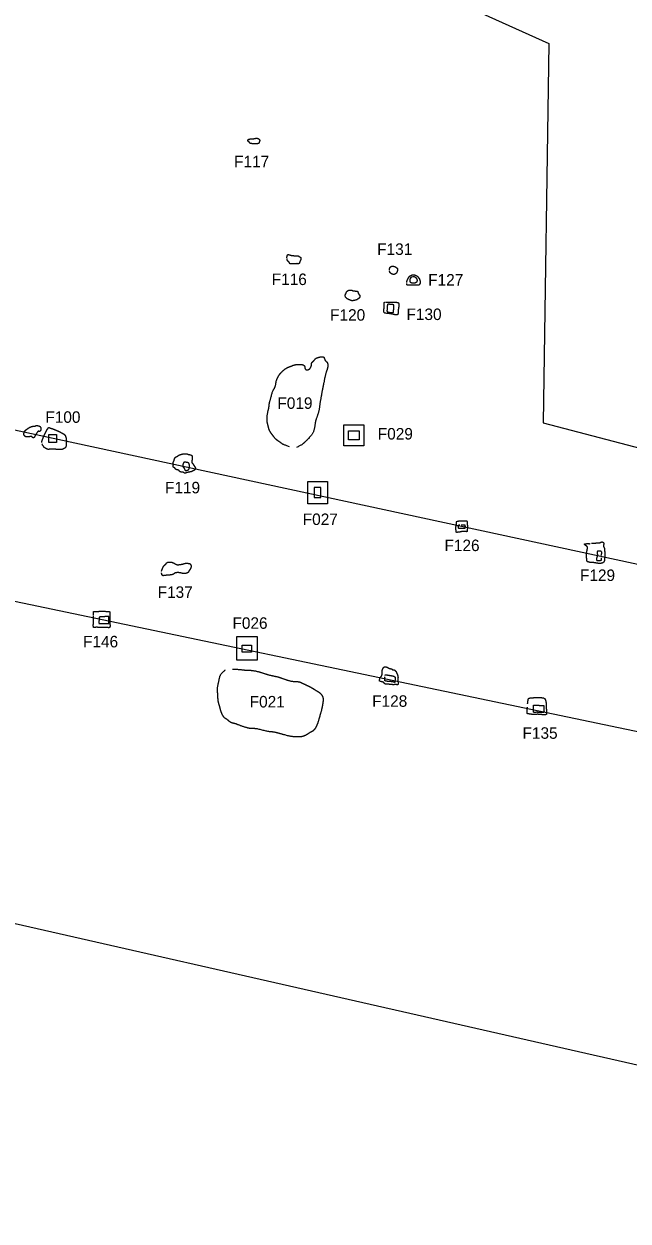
# Model space of a CAD drawing. Extents: x -56 to 221, y -167 to 6.
# Drawn here: x 94.7 to 136.7, y -158.3 to -75.1 of the extents above; entities that cross this region are included whole.
import ezdxf

# ---------------------------------------------------------------- set-up
doc = ezdxf.new("R2010")
doc.units = 0
for name, color, linetype in [('All Other Features', 7, 'Continuous'), ('Feature Numbers', 7, 'Continuous'), ('Fenceline A', 7, 'Continuous'), ('Fenceline B', 7, 'Continuous'), ('Key', 7, 'Continuous'), ('Limits of Excavation', 7, 'Continuous'), ('Posthole', 7, 'Continuous'), ('Tree Hole', 7, 'Continuous')]:
    doc.layers.add(name, color=color, linetype=linetype)

msp = doc.modelspace()

# ---------------------------------------------------------------- linework, layer by layer
at = {"layer": 'All Other Features'}
for points in [[(113.189, -104.483), (112.786, -104.349), (112.591, -104.214), (112.395, -104.08), (112.2, -103.933), (112.041, -103.714), (111.907, -103.543), (111.772, -103.311), (111.723, -103.115), (111.638, -102.81), (111.626, -102.517), (111.638, -102.248), (111.76, -101.747), (111.785, -101.442), (111.87, -101.173), (112.004, -100.611), (112.2, -100.343), (112.261, -99.903), (112.371, -99.671), (112.505, -99.427), (112.749, -99.183), (112.994, -98.987), (113.238, -98.902), (113.507, -98.792), (113.763, -98.755), (114.032, -98.755), (114.239, -98.828), (114.252, -99.036), (114.337, -99.134), (114.508, -99.134), (114.655, -98.999), (114.716, -98.828), (114.716, -98.645), (114.911, -98.474), (115.009, -98.328), (115.229, -98.254), (115.473, -98.218), (115.583, -98.242), (115.656, -98.486), (115.852, -98.633), (115.852, -98.975), (115.742, -99.268), (115.644, -99.647), (115.558, -100.111), (115.461, -100.55), (115.4, -100.929), (115.302, -101.442), (115.253, -101.894), (115.155, -102.248), (114.984, -102.712), (114.936, -103.14), (114.826, -103.555), (114.496, -103.933), (114.227, -104.178), (114.044, -104.361), (113.665, -104.532)], [(109.22, -119.945), (109.672, -119.957), (110.075, -120.018), (110.478, -120.018), (111.003, -120.104), (111.479, -120.275), (112.004, -120.409), (112.407, -120.483), (113.006, -120.702), (113.409, -120.812), (113.873, -120.812), (114.093, -120.934), (114.471, -121.105), (114.74, -121.24), (114.984, -121.399), (115.363, -121.631), (115.534, -121.911), (115.51, -122.315), (115.424, -122.754), (115.278, -123.255), (115.143, -123.731), (115.009, -124.024), (114.826, -124.256), (114.594, -124.366), (114.362, -124.525), (114.093, -124.647), (113.739, -124.672), (113.213, -124.623), (112.554, -124.44), (112.151, -124.33), (111.614, -124.281), (110.917, -124.085), (110.563, -124.085), (110.27, -124.049), (109.696, -123.853), (109.44, -123.743), (109.098, -123.67), (108.878, -123.463), (108.621, -123.316), (108.426, -122.925), (108.34, -122.559), (108.218, -122.156), (108.206, -121.716), (108.157, -121.313), (108.279, -120.763), (108.389, -120.25), (108.743, -119.994)]]:
    msp.add_open_spline(points, degree=2, dxfattribs=at)
at = {"layer": 'Fenceline A'}
msp.add_lwpolyline([(61.194, -108.347), (71.882, -110.581), (151.247, -127.174)], dxfattribs=at)
for points in [[(109.533, -117.679), (110.933, -117.679), (110.933, -119.329), (109.533, -119.329)], [(109.906, -118.27), (110.556, -118.27), (110.556, -118.77), (109.906, -118.77)]]:
    msp.add_lwpolyline(points, close=True, dxfattribs=at)
for points in [[(99.551, -116.193), (99.551, -116.06), (99.549, -115.944), (99.607, -115.932), (99.674, -115.932), (99.838, -115.935), (99.892, -115.932), (100.184, -115.91), (100.257, -115.915), (100.537, -115.944), (100.608, -115.944), (100.68, -115.944), (100.69, -116), (100.693, -116.204), (100.701, -116.427), (100.705, -116.784), (100.708, -116.982), (100.701, -117.061), (100.646, -117.064), (100.593, -117.064), (100.194, -117.053), (100.124, -117.053), (99.91, -117.044), (99.848, -117.041), (99.771, -117.036), (99.645, -117.044), (99.594, -117.044), (99.561, -117.044), (99.544, -116.968), (99.548, -116.815), (99.554, -116.541), (99.551, -116.413), (99.551, -116.252)], [(99.94, -116.769), (100.227, -116.775), (100.361, -116.765), (100.485, -116.775), (100.549, -116.775), (100.622, -116.789), (100.626, -116.753), (100.624, -116.682), (100.622, -116.52), (100.622, -116.405), (100.622, -116.33), (100.622, -116.292), (100.566, -116.294), (100.479, -116.294), (100.319, -116.3), (100.269, -116.3), (99.954, -116.326), (99.945, -116.326), (99.945, -116.411), (99.942, -116.575), (99.933, -116.694), (99.934, -116.753)], [(119.454, -120.791), (119.452, -120.72), (119.454, -120.663), (119.47, -120.605), (119.487, -120.551), (119.513, -120.507), (119.549, -120.477), (119.584, -120.423), (119.613, -120.397), (119.622, -120.288), (119.63, -120.143), (119.632, -120.052), (119.645, -119.991), (119.669, -119.93), (119.71, -119.857), (119.748, -119.807), (119.796, -119.787), (119.853, -119.794), (119.919, -119.794), (119.972, -119.805), (120.026, -119.839), (120.061, -119.87), (120.131, -119.894), (120.222, -119.922), (120.304, -119.937), (120.338, -119.972), (120.383, -120.002), (120.447, -119.996), (120.483, -119.998), (120.508, -120.028), (120.546, -120.069), (120.598, -120.119), (120.618, -120.165), (120.623, -120.195), (120.664, -120.264), (120.694, -120.334), (120.712, -120.401), (120.731, -120.475), (120.731, -120.536), (120.717, -120.642), (120.712, -120.692), (120.712, -120.746), (120.718, -120.794), (120.743, -120.865), (120.753, -120.917), (120.743, -120.987), (120.718, -121.026), (120.682, -121.032), (120.638, -121.028), (120.583, -121.017), (120.537, -121.017), (120.508, -121.002), (120.463, -121.028), (120.427, -121.041), (120.394, -121.041), (120.327, -121.021), (120.279, -121.021), (120.238, -121.023), (120.197, -121.019), (120.149, -121.013), (120.117, -121), (120.066, -121), (119.995, -121.004), (119.923, -121), (119.888, -120.989), (119.842, -120.98), (119.812, -120.98), (119.798, -120.945), (119.776, -120.913), (119.743, -120.885), (119.707, -120.854), (119.663, -120.843), (119.613, -120.835), (119.551, -120.815), (119.507, -120.807), (119.462, -120.802)], [(119.828, -120.392), (119.83, -120.333), (119.873, -120.341), (119.952, -120.349), (120.046, -120.365), (120.122, -120.373), (120.205, -120.395), (120.286, -120.403), (120.375, -120.422), (120.462, -120.449), (120.516, -120.481), (120.525, -120.519), (120.525, -120.686), (120.517, -120.826), (120.513, -120.866), (120.492, -120.869), (120.443, -120.85), (120.372, -120.836), (120.296, -120.831), (120.22, -120.804), (120.179, -120.804), (120.106, -120.815), (120.049, -120.807), (120.029, -120.807), (119.95, -120.785), (119.926, -120.785), (119.87, -120.774), (119.84, -120.769), (119.825, -120.761), (119.825, -120.704), (119.825, -120.651), (119.823, -120.538), (119.828, -120.478)], [(129.745, -122.362), (129.747, -122.268), (129.76, -122.204), (129.772, -122.117), (129.787, -122.037), (129.818, -121.983), (129.864, -121.959), (130.022, -121.941), (130.179, -121.928), (130.313, -121.928), (130.454, -121.919), (130.567, -121.917), (130.659, -121.923), (130.766, -121.934), (130.865, -121.954), (130.922, -121.99), (130.966, -122.035), (131.008, -122.175), (131.033, -122.317), (131.037, -122.46), (131.033, -122.602), (131.05, -122.798), (131.043, -122.911), (131.056, -122.994), (131.062, -123.074), (131.039, -123.098), (130.995, -123.118), (130.938, -123.134), (130.882, -123.134), (130.773, -123.12), (130.683, -123.105), (130.58, -123.098), (130.45, -123.085), (130.343, -123.096), (130.236, -123.105), (130.137, -123.107), (130.039, -123.096), (129.961, -123.076), (129.808, -123.063), (129.749, -123.054), (129.716, -123.04), (129.699, -122.996), (129.709, -122.878), (129.718, -122.687), (129.728, -122.591)], [(130.161, -122.446), (130.255, -122.45), (130.427, -122.465), (130.523, -122.462), (130.561, -122.467), (130.737, -122.479), (130.833, -122.477), (130.877, -122.485), (130.877, -122.537), (130.877, -122.623), (130.875, -122.779), (130.877, -122.837), (130.884, -122.901), (130.882, -122.963), (130.848, -122.971), (130.754, -122.961), (130.627, -122.957), (130.563, -122.955), (130.372, -122.948), (130.304, -122.952), (130.229, -122.954), (130.155, -122.955), (130.14, -122.907), (130.142, -122.815), (130.144, -122.681), (130.151, -122.59), (130.151, -122.497), (130.151, -122.458)]]:
    msp.add_open_spline(points, degree=2, dxfattribs=at)
at = {"layer": 'Fenceline B'}
msp.add_line((163.688, -118.326), (66.773, -97.457), dxfattribs=at)
for points in [[(96.445, -103.629), (96.995, -103.629), (96.995, -104.179), (96.445, -104.179)], [(114.47, -106.911), (115.82, -106.911), (115.82, -108.461), (114.47, -108.461)], [(115.363, -107.311), (114.913, -107.311), (114.913, -108.011), (115.363, -108.011)]]:
    msp.add_lwpolyline(points, close=True, dxfattribs=at)
for points in [[(95.963, -104.189), (95.971, -104.087), (96.018, -103.979), (96.067, -103.842), (96.136, -103.684), (96.215, -103.533), (96.269, -103.414), (96.338, -103.282), (96.387, -103.216), (96.444, -103.139), (96.513, -103.166), (96.589, -103.194), (96.693, -103.224), (96.84, -103.287), (97.028, -103.359), (97.119, -103.401), (97.183, -103.425), (97.336, -103.514), (97.469, -103.582), (97.555, -103.64), (97.607, -103.734), (97.644, -103.836), (97.666, -103.955), (97.673, -104.101), (97.668, -104.206), (97.666, -104.332), (97.644, -104.484), (97.592, -104.567), (97.491, -104.619), (97.387, -104.671), (97.257, -104.683), (97.01, -104.669), (96.838, -104.652), (96.739, -104.644), (96.498, -104.663), (96.362, -104.666), (96.286, -104.63), (96.217, -104.583), (96.136, -104.531), (96.082, -104.456), (95.956, -104.277)], [(105.863, -104.965), (105.914, -104.965), (105.946, -104.965), (106.016, -104.975), (106.068, -104.979), (106.126, -105.006), (106.196, -105.02), (106.269, -105.039), (106.337, -105.051), (106.384, -105.089), (106.421, -105.126), (106.43, -105.184), (106.423, -105.26), (106.425, -105.349), (106.419, -105.396), (106.389, -105.431), (106.385, -105.487), (106.389, -105.562), (106.41, -105.617), (106.447, -105.651), (106.487, -105.687), (106.513, -105.748), (106.543, -105.796), (106.596, -105.855), (106.631, -105.927), (106.667, -105.98), (106.654, -106.015), (106.629, -106.065), (106.598, -106.087), (106.552, -106.126), (106.492, -106.158), (106.44, -106.182), (106.397, -106.207), (106.35, -106.221), (106.265, -106.238), (106.169, -106.252), (106.113, -106.271), (106.017, -106.293), (105.944, -106.315), (105.886, -106.318), (105.847, -106.291), (105.839, -106.276), (105.792, -106.26), (105.74, -106.252), (105.721, -106.262), (105.689, -106.262), (105.663, -106.249), (105.608, -106.235), (105.563, -106.21), (105.524, -106.166), (105.503, -106.133), (105.471, -106.11), (105.405, -106.094), (105.345, -106.085), (105.313, -106.074), (105.281, -106.062), (105.246, -106.007), (105.22, -105.966), (105.191, -105.941), (105.148, -105.932), (105.124, -105.91), (105.101, -105.871), (105.101, -105.795), (105.109, -105.76), (105.114, -105.737), (105.107, -105.69), (105.094, -105.632), (105.096, -105.595), (105.118, -105.548), (105.135, -105.507), (105.158, -105.463), (105.156, -105.431), (105.165, -105.393), (105.189, -105.332), (105.218, -105.276), (105.246, -105.229), (105.265, -105.207), (105.3, -105.189), (105.366, -105.159), (105.415, -105.129), (105.452, -105.106), (105.477, -105.079), (105.541, -105.048), (105.636, -105.02), (105.687, -105), (105.738, -104.998), (105.762, -104.975), (105.837, -104.973)], [(106.159, -105.598), (106.095, -105.585), (106.024, -105.569), (105.977, -105.562), (105.918, -105.551), (105.872, -105.551), (105.842, -105.567), (105.822, -105.602), (105.803, -105.631), (105.779, -105.692), (105.768, -105.734), (105.765, -105.783), (105.773, -105.842), (105.781, -105.877), (105.823, -105.929), (105.85, -105.956), (105.867, -105.991), (105.902, -106.072), (105.919, -106.105), (105.947, -106.137), (105.969, -106.143), (106.015, -106.143), (106.076, -106.114), (106.134, -106.092), (106.165, -106.083), (106.2, -106.032), (106.228, -105.944), (106.244, -105.866), (106.242, -105.817), (106.228, -105.732), (106.206, -105.665), (106.167, -105.598)], [(124.833, -109.655), (124.863, -109.653), (124.916, -109.653), (124.946, -109.645), (124.987, -109.645), (125.041, -109.64), (125.088, -109.64), (125.138, -109.638), (125.191, -109.634), (125.244, -109.626), (125.312, -109.633), (125.352, -109.633), (125.402, -109.641), (125.439, -109.641), (125.476, -109.641), (125.514, -109.641), (125.533, -109.672), (125.553, -109.923), (125.559, -110.08), (125.549, -110.213), (125.536, -110.343), (125.533, -110.388), (125.513, -110.393), (125.464, -110.384), (125.42, -110.383), (125.356, -110.376), (125.295, -110.379), (125.222, -110.377), (125.178, -110.386), (125.12, -110.389), (125.033, -110.421), (124.976, -110.426), (124.905, -110.431), (124.826, -110.438), (124.791, -110.436), (124.775, -110.396), (124.762, -110.26), (124.752, -110.18), (124.755, -110.096), (124.766, -109.978), (124.788, -109.869), (124.796, -109.811), (124.791, -109.761), (124.803, -109.717), (124.82, -109.664)], [(125.132, -109.913), (125.193, -109.913), (125.274, -109.914), (125.326, -109.914), (125.368, -109.915), (125.384, -109.918), (125.386, -109.93), (125.384, -109.958), (125.382, -109.975), (125.386, -109.988), (125.396, -110.025), (125.403, -110.053), (125.41, -110.069), (125.391, -110.09), (125.372, -110.113), (125.372, -110.132), (125.375, -110.15), (125.368, -110.162), (125.323, -110.162), (125.26, -110.161), (125.181, -110.163), (125.092, -110.164), (125.032, -110.163), (124.973, -110.16), (124.945, -110.157), (124.934, -110.133), (124.929, -110.091), (124.932, -110.037), (124.922, -110.013), (124.925, -109.986), (124.925, -109.974), (124.915, -109.956), (124.941, -109.934), (124.964, -109.916), (125.025, -109.915)], [(134.191, -111.181), (134.277, -111.197), (134.37, -111.19), (134.445, -111.19), (134.53, -111.159), (134.602, -111.165), (134.691, -111.175), (134.755, -111.169), (134.816, -111.128), (134.876, -111.103), (134.944, -111.1), (134.994, -111.128), (135.023, -111.165), (135.044, -111.231), (135.044, -111.262), (135.009, -111.302), (135.009, -111.355), (135.019, -111.414), (135.062, -111.489), (135.083, -111.563), (135.083, -111.632), (135.094, -111.731), (135.116, -111.834), (135.116, -111.971), (135.108, -112.148), (135.098, -112.226), (135.083, -112.319), (135.083, -112.406), (135.044, -112.487), (135.001, -112.534), (134.955, -112.562), (134.894, -112.587), (134.794, -112.593), (134.723, -112.593), (134.598, -112.59), (134.552, -112.58), (134.448, -112.555), (134.359, -112.546), (134.255, -112.531), (134.209, -112.527), (134.123, -112.524), (134.056, -112.524), (134.02, -112.506), (133.956, -112.493), (133.906, -112.493), (133.881, -112.453), (133.849, -112.356), (133.849, -112.297), (133.849, -112.248), (133.842, -112.086), (133.834, -111.977), (133.834, -111.927), (133.856, -111.79), (133.87, -111.728), (133.888, -111.623), (133.906, -111.554), (133.913, -111.461), (133.866, -111.405), (133.784, -111.352), (133.72, -111.305), (133.695, -111.271), (133.709, -111.234), (133.795, -111.224), (133.874, -111.221), (133.952, -111.2), (134.02, -111.24), (134.102, -111.203)], [(134.885, -112.051), (134.89, -111.944), (134.895, -111.878), (134.9, -111.808), (134.865, -111.771), (134.84, -111.75), (134.739, -111.75), (134.654, -111.746), (134.603, -111.746), (134.578, -111.775), (134.583, -111.861), (134.593, -111.969), (134.588, -112.089), (134.558, -112.175), (134.528, -112.258), (134.533, -112.344), (134.548, -112.386), (134.634, -112.402), (134.744, -112.386), (134.825, -112.382), (134.89, -112.369), (134.88, -112.258), (134.87, -112.2)]]:
    msp.add_open_spline(points, degree=2, dxfattribs=at)
at = {"layer": 'Limits of Excavation'}
msp.add_lwpolyline([(-56.191, -97.161), (-37.969, 6.212), (76.054, -26.373), (69.801, -48.796), (131.21, -76.447), (130.819, -102.828), (192.765, -119.047), (185.095, -158.325), (26.762, -122.369), (28.227, -114.455), (-56.191, -97.161)], dxfattribs=at)
at = {"layer": 'Posthole'}
for points in [[(116.971, -102.949), (118.351, -102.949), (118.351, -104.419), (116.971, -104.419)], [(117.296, -103.374), (118.026, -103.374), (118.026, -103.994), (117.296, -103.994)]]:
    msp.add_lwpolyline(points, close=True, dxfattribs=at)
for points in [[(110.404, -83.088), (110.433, -83.084), (110.451, -83.082), (110.479, -83.076), (110.504, -83.075), (110.547, -83.073), (110.596, -83.072), (110.635, -83.068), (110.683, -83.063), (110.716, -83.057), (110.739, -83.052), (110.766, -83.051), (110.789, -83.048), (110.82, -83.039), (110.864, -83.029), (110.905, -83.027), (110.931, -83.029), (110.958, -83.035), (110.986, -83.041), (111.006, -83.051), (111.048, -83.076), (111.068, -83.096), (111.074, -83.11), (111.103, -83.143), (111.119, -83.18), (111.113, -83.216), (111.1, -83.258), (111.085, -83.296), (111.077, -83.324), (111.062, -83.366), (111.05, -83.382), (111.03, -83.395), (111.004, -83.398), (110.988, -83.401), (110.963, -83.412), (110.913, -83.422), (110.863, -83.425), (110.82, -83.425), (110.769, -83.425), (110.722, -83.423), (110.69, -83.422), (110.657, -83.418), (110.604, -83.412), (110.57, -83.408), (110.535, -83.402), (110.508, -83.394), (110.477, -83.39), (110.442, -83.382), (110.422, -83.365), (110.412, -83.34), (110.398, -83.302), (110.38, -83.269), (110.367, -83.253), (110.342, -83.247), (110.322, -83.247), (110.301, -83.235), (110.298, -83.216), (110.298, -83.19), (110.301, -83.161), (110.315, -83.122), (110.332, -83.105), (110.353, -83.095), (110.381, -83.09)], [(120.134, -92.214), (120.135, -92.169), (120.138, -92.13), (120.149, -92.087), (120.162, -92.047), (120.181, -92.013), (120.209, -91.978), (120.239, -91.958), (120.27, -91.94), (120.298, -91.927), (120.325, -91.92), (120.349, -91.92), (120.376, -91.925), (120.399, -91.927), (120.448, -91.938), (120.491, -91.948), (120.517, -91.958), (120.534, -91.967), (120.588, -92.003), (120.622, -92.029), (120.663, -92.06), (120.686, -92.093), (120.7, -92.134), (120.697, -92.213), (120.685, -92.26), (120.668, -92.299), (120.654, -92.344), (120.632, -92.384), (120.608, -92.416), (120.578, -92.442), (120.515, -92.482), (120.476, -92.496), (120.431, -92.499), (120.402, -92.499), (120.359, -92.488), (120.33, -92.478), (120.295, -92.467), (120.262, -92.445), (120.235, -92.423), (120.211, -92.402), (120.173, -92.357), (120.159, -92.325), (120.144, -92.278)], [(121.339, -93.066), (121.348, -93.005), (121.359, -92.96), (121.379, -92.908), (121.405, -92.849), (121.423, -92.812), (121.454, -92.762), (121.478, -92.707), (121.504, -92.669), (121.538, -92.631), (121.565, -92.608), (121.594, -92.589), (121.636, -92.563), (121.68, -92.541), (121.723, -92.534), (121.766, -92.525), (121.827, -92.531), (121.919, -92.544), (121.993, -92.573), (122.071, -92.625), (122.116, -92.672), (122.147, -92.707), (122.171, -92.732), (122.204, -92.785), (122.227, -92.842), (122.255, -92.908), (122.267, -92.964), (122.276, -92.992), (122.285, -93.054), (122.273, -93.104), (122.236, -93.183), (122.204, -93.224), (122.179, -93.247), (122.14, -93.258), (122.101, -93.258), (122.006, -93.252), (121.975, -93.247), (121.934, -93.25), (121.819, -93.25), (121.755, -93.248), (121.68, -93.25), (121.629, -93.252), (121.594, -93.256), (121.563, -93.252), (121.52, -93.259), (121.457, -93.256), (121.427, -93.256), (121.392, -93.25), (121.359, -93.221), (121.342, -93.185), (121.336, -93.124)], [(121.768, -92.636), (121.807, -92.632), (121.87, -92.653), (121.953, -92.706), (121.975, -92.735), (122.025, -92.795), (122.036, -92.822), (122.066, -92.929), (122.016, -93.049), (121.995, -93.062), (121.896, -93.103), (121.865, -93.111), (121.848, -93.113), (121.713, -93.119), (121.679, -93.099), (121.606, -93.069), (121.588, -93.029), (121.572, -92.875), (121.574, -92.844), (121.588, -92.816), (121.628, -92.73), (121.644, -92.705), (121.667, -92.682), (121.725, -92.651)], [(117.055, -93.987), (117.067, -93.918), (117.092, -93.844), (117.118, -93.818), (117.142, -93.746), (117.175, -93.683), (117.221, -93.651), (117.255, -93.619), (117.308, -93.598), (117.389, -93.59), (117.471, -93.596), (117.536, -93.604), (117.595, -93.63), (117.625, -93.649), (117.673, -93.638), (117.734, -93.651), (117.807, -93.662), (117.861, -93.667), (117.895, -93.664), (117.926, -93.675), (117.948, -93.741), (117.964, -93.815), (118.01, -93.879), (118.063, -93.937), (118.079, -93.992), (118.075, -94.053), (118.061, -94.106), (118.017, -94.156), (117.938, -94.217), (117.861, -94.267), (117.792, -94.294), (117.71, -94.304), (117.649, -94.31), (117.625, -94.326), (117.534, -94.328), (117.451, -94.318), (117.391, -94.281), (117.34, -94.273), (117.278, -94.241), (117.203, -94.204), (117.154, -94.154), (117.108, -94.109), (117.074, -94.064), (117.057, -94.043)], [(119.873, -94.423), (119.961, -94.421), (120.021, -94.424), (120.094, -94.418), (120.177, -94.421), (120.344, -94.428), (120.373, -94.436), (120.453, -94.433), (120.586, -94.433), (120.69, -94.45), (120.749, -94.464), (120.782, -94.51), (120.787, -94.601), (120.78, -94.666), (120.789, -94.732), (120.768, -94.812), (120.763, -94.874), (120.747, -94.948), (120.738, -95.07), (120.735, -95.142), (120.735, -95.186), (120.723, -95.277), (120.686, -95.31), (120.659, -95.313), (120.606, -95.312), (120.533, -95.308), (120.45, -95.291), (120.139, -95.231), (119.824, -95.195), (119.777, -95.166), (119.746, -95.113), (119.741, -94.986), (119.751, -94.91), (119.768, -94.845), (119.77, -94.805), (119.767, -94.726), (119.76, -94.617), (119.76, -94.551), (119.76, -94.472), (119.789, -94.435), (119.819, -94.421)], [(119.995, -94.57), (119.988, -94.657), (119.988, -94.708), (119.971, -94.823), (119.968, -94.926), (119.965, -95.021), (119.965, -95.067), (119.988, -95.099), (120.006, -95.102), (120.106, -95.129), (120.175, -95.141), (120.218, -95.143), (120.312, -95.141), (120.403, -95.164), (120.409, -95.137), (120.409, -95.113), (120.422, -94.996), (120.433, -94.951), (120.437, -94.837), (120.437, -94.793), (120.43, -94.69), (120.43, -94.665), (120.439, -94.606), (120.362, -94.603), (120.166, -94.581), (120.134, -94.581), (120.047, -94.57), (120.014, -94.57)], [(104.294, -113.137), (104.311, -113.054), (104.352, -112.997), (104.356, -112.94), (104.385, -112.883), (104.422, -112.809), (104.451, -112.761), (104.563, -112.665), (104.649, -112.56), (104.703, -112.512), (104.811, -112.499), (104.951, -112.499), (105.059, -112.534), (105.183, -112.591), (105.294, -112.652), (105.393, -112.691), (105.526, -112.682), (105.695, -112.656), (105.86, -112.612), (106.001, -112.569), (106.084, -112.577), (106.224, -112.608), (106.27, -112.608), (106.323, -112.7), (106.356, -112.796), (106.323, -112.905), (106.278, -112.997), (106.228, -113.075), (106.162, -113.176), (106.15, -113.228), (106.071, -113.263), (105.951, -113.303), (105.832, -113.303), (105.716, -113.285), (105.625, -113.254), (105.426, -113.228), (105.311, -113.246), (105.203, -113.263), (105.129, -113.342), (105.017, -113.386), (104.868, -113.403), (104.666, -113.42), (104.517, -113.429), (104.443, -113.429), (104.418, -113.464), (104.364, -113.442), (104.294, -113.364), (104.298, -113.259)]]:
    msp.add_open_spline(points, degree=2, dxfattribs=at)
at = {"layer": 'Tree Hole'}
for points in [[(113.002, -91.342), (113.01, -91.282), (113.016, -91.241), (113.028, -91.199), (113.04, -91.168), (113.057, -91.143), (113.073, -91.125), (113.095, -91.125), (113.127, -91.125), (113.177, -91.137), (113.198, -91.141), (113.228, -91.152), (113.261, -91.161), (113.293, -91.172), (113.337, -91.185), (113.358, -91.189), (113.403, -91.191), (113.459, -91.194), (113.51, -91.198), (113.572, -91.205), (113.614, -91.207), (113.655, -91.198), (113.694, -91.199), (113.733, -91.198), (113.759, -91.199), (113.794, -91.211), (113.821, -91.234), (113.861, -91.258), (113.916, -91.288), (113.952, -91.312), (113.972, -91.343), (113.988, -91.372), (113.981, -91.404), (113.967, -91.464), (113.955, -91.501), (113.932, -91.545), (113.918, -91.569), (113.904, -91.615), (113.89, -91.661), (113.877, -91.707), (113.854, -91.733), (113.821, -91.757), (113.78, -91.776), (113.749, -91.754), (113.707, -91.75), (113.671, -91.756), (113.643, -91.756), (113.605, -91.756), (113.547, -91.756), (113.519, -91.756), (113.42, -91.757), (113.363, -91.754), (113.309, -91.757), (113.277, -91.752), (113.245, -91.762), (113.216, -91.756), (113.205, -91.733), (113.182, -91.695), (113.161, -91.652), (113.141, -91.628), (113.092, -91.588), (113.063, -91.559), (113.043, -91.541), (113.028, -91.48), (113.012, -91.414)], [(95.27, -103.783), (95.238, -103.771), (95.188, -103.777), (95.157, -103.778), (95.108, -103.783), (95.065, -103.797), (95.014, -103.797), (94.953, -103.791), (94.909, -103.792), (94.86, -103.789), (94.829, -103.786), (94.792, -103.754), (94.747, -103.704), (94.725, -103.667), (94.724, -103.549), (94.732, -103.497), (94.762, -103.408), (94.801, -103.379), (94.895, -103.284), (94.928, -103.264), (95.02, -103.192), (95.083, -103.153), (95.135, -103.125), (95.193, -103.105), (95.256, -103.078), (95.319, -103.061), (95.418, -103.06), (95.462, -103.055), (95.524, -103.026), (95.565, -103.006), (95.638, -103.006), (95.734, -103.026), (95.814, -103.057), (95.864, -103.106), (95.909, -103.187), (95.894, -103.325), (95.869, -103.365), (95.84, -103.407), (95.791, -103.43), (95.751, -103.404), (95.736, -103.387), (95.697, -103.413), (95.635, -103.501), (95.572, -103.585), (95.54, -103.644), (95.502, -103.696), (95.461, -103.782), (95.434, -103.828), (95.399, -103.856), (95.376, -103.865), (95.327, -103.847), (95.3, -103.805)]]:
    msp.add_open_spline(points, degree=2, dxfattribs=at)

# ---------------------------------------------------------------- texts
at = {"layer": 'Feature Numbers'}
for s, p in [('F117', (109.335, -85.053)), ('F131', (119.284, -91.143)), ('F116', (111.954, -93.239)), ('F127', (122.832, -93.277)), ('F130', (121.322, -95.672)), ('F120', (116.01, -95.718)), ('F100', (96.214, -102.819)), ('F029', (119.326, -103.982)), ('F119', (104.532, -107.723)), ('F027', (114.109, -109.925)), ('F126', (123.964, -111.741)), ('F129', (133.385, -113.817)), ('F137', (104.021, -114.991)), ('F026', (109.222, -117.143)), ('F146', (98.834, -118.433)), ('F128', (118.937, -122.567)), ('F135', (129.39, -124.79))]:
    msp.add_text(s, height=0.8, dxfattribs=at).set_placement(p)
at = {"layer": 'Key'}
for s, p in [('F019', (112.346, -101.847)), ('F021', (110.419, -122.611))]:
    msp.add_text(s, height=0.8, dxfattribs=at).set_placement(p)

doc.saveas('drawing.dxf')
